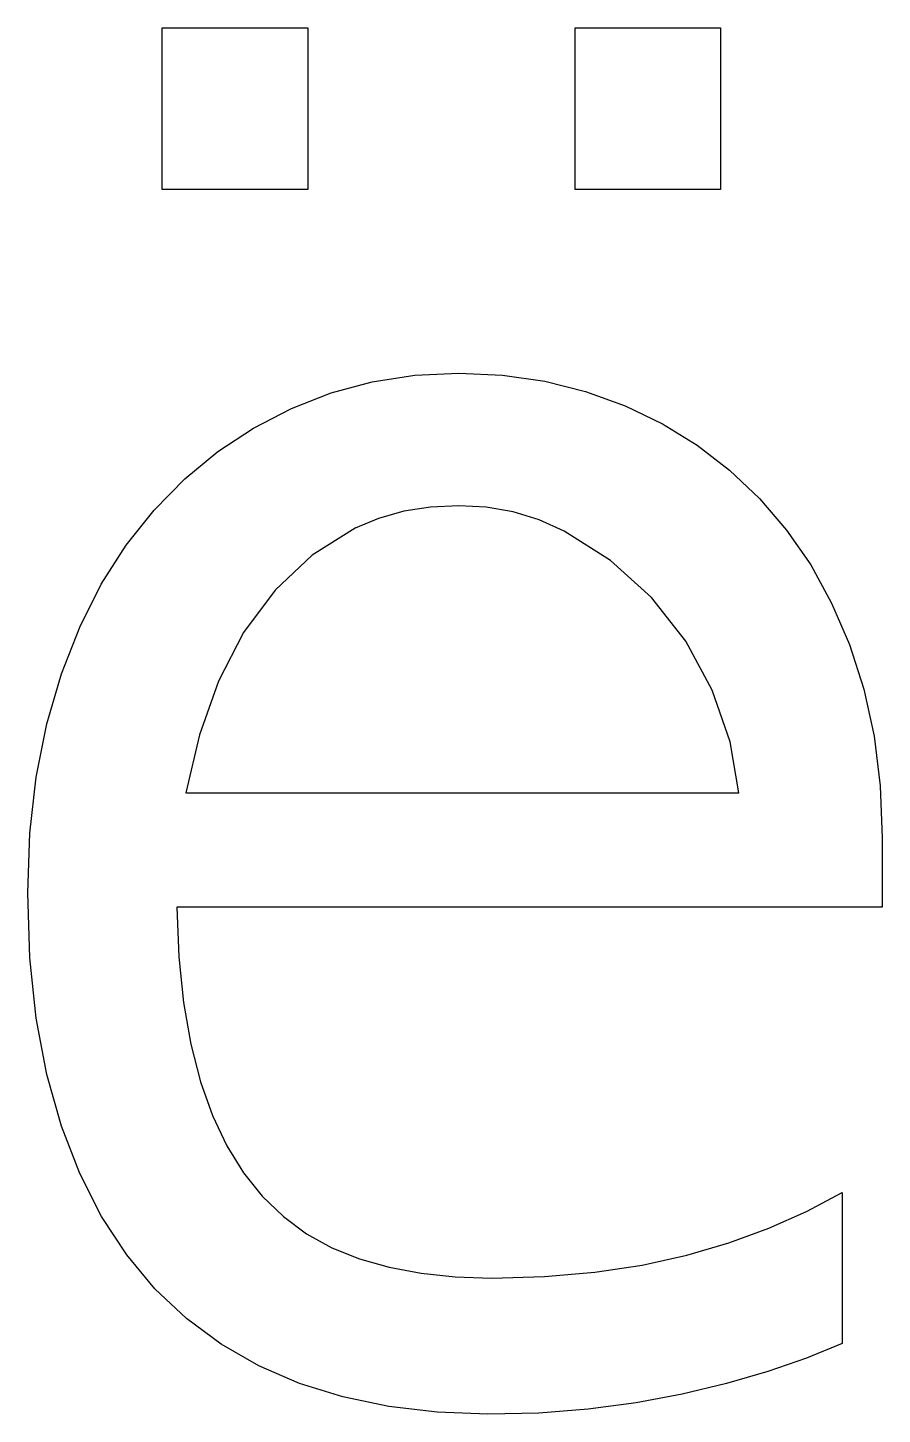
# Model space of a CAD drawing. Extents: x 0.6 to 7.2, y -0.1 to 10.5.
import ezdxf

# ---------------------------------------------------------------- set-up
doc = ezdxf.new("R2010")
doc.units = 0
doc.layers.get('0').update_dxf_attribs({"linetype": 'CONTINUOUS'})

msp = doc.modelspace()

# ---------------------------------------------------------------- linework, layer by layer
at = {"color": 0}
for p, q in [((1.653, 9.264), (1.653, 10.5)), ((1.653, 10.5), (2.764, 10.5)), ((2.764, 10.5), (2.764, 9.264)), ((4.806, 9.264), (4.806, 10.5)), ((4.806, 10.5), (5.917, 10.5)), ((5.917, 10.5), (5.917, 9.264)), ((2.764, 9.264), (1.653, 9.264)), ((5.917, 9.264), (4.806, 9.264)), ((3.257, 7.793), (3.582, 7.844)), ((3.582, 7.844), (3.917, 7.861)), ((3.917, 7.861), (4.251, 7.845)), ((4.251, 7.845), (4.575, 7.799)), ((2.943, 7.709), (3.257, 7.793)), ((4.575, 7.799), (4.887, 7.72)), ((2.639, 7.59), (2.943, 7.709)), ((4.887, 7.72), (5.188, 7.611)), ((2.349, 7.44), (2.639, 7.59)), ((5.188, 7.611), (5.473, 7.473)), ((2.078, 7.26), (2.349, 7.44)), ((5.473, 7.473), (5.74, 7.309)), ((1.825, 7.051), (2.078, 7.26)), ((5.74, 7.309), (5.987, 7.119)), ((5.987, 7.119), (6.215, 6.903)), ((1.59, 6.812), (1.825, 7.051)), ((6.215, 6.903), (6.422, 6.661)), ((1.377, 6.544), (1.59, 6.812)), ((3.497, 6.804), (3.305, 6.75)), ((3.701, 6.836), (3.497, 6.804)), ((3.917, 6.847), (3.701, 6.836)), ((4.128, 6.835), (3.917, 6.847)), ((4.333, 6.799), (4.128, 6.835)), ((4.531, 6.738), (4.333, 6.799)), ((3.305, 6.75), (3.125, 6.674)), ((4.722, 6.653), (4.531, 6.738)), ((3.125, 6.674), (2.799, 6.469)), ((5.076, 6.429), (4.722, 6.653)), ((6.422, 6.661), (6.606, 6.394)), ((1.187, 6.247), (1.377, 6.544)), ((2.799, 6.469), (2.514, 6.201)), ((5.389, 6.146), (5.076, 6.429)), ((6.606, 6.394), (6.766, 6.102)), ((1.023, 5.919), (1.187, 6.247)), ((2.514, 6.201), (2.274, 5.879)), ((5.651, 5.812), (5.389, 6.146)), ((6.766, 6.102), (6.903, 5.785)), ((0.882, 5.562), (1.023, 5.919)), ((2.274, 5.879), (2.083, 5.507)), ((5.854, 5.438), (5.651, 5.812)), ((6.903, 5.785), (7.012, 5.445)), ((0.77, 5.179), (0.882, 5.562)), ((2.083, 5.507), (1.938, 5.095)), ((5.991, 5.043), (5.854, 5.438)), ((7.012, 5.445), (7.09, 5.085)), ((0.689, 4.773), (0.77, 5.179)), ((1.938, 5.095), (1.833, 4.653)), ((6.056, 4.653), (5.991, 5.043)), ((7.09, 5.085), (7.137, 4.705)), ((0.641, 4.343), (0.689, 4.773)), ((7.137, 4.705), (7.153, 4.306)), ((1.833, 4.653), (6.056, 4.653)), ((0.625, 3.889), (0.641, 4.343)), ((7.153, 4.306), (7.153, 3.778)), ((0.641, 3.392), (0.625, 3.889)), ((1.764, 3.778), (1.78, 3.398)), ((7.153, 3.778), (1.764, 3.778)), ((0.689, 2.929), (0.641, 3.392)), ((1.78, 3.398), (1.816, 3.049)), ((1.816, 3.049), (1.871, 2.731)), ((0.77, 2.5), (0.689, 2.929)), ((1.871, 2.731), (1.944, 2.444)), ((0.882, 2.104), (0.77, 2.5)), ((1.944, 2.444), (2.036, 2.187)), ((2.036, 2.187), (2.146, 1.955)), ((1.023, 1.743), (0.882, 2.104)), ((2.146, 1.955), (2.273, 1.749)), ((1.189, 1.415), (1.023, 1.743)), ((2.273, 1.749), (2.417, 1.569)), ((6.575, 1.453), (6.847, 1.597)), ((6.847, 1.597), (6.847, 0.444)), ((2.417, 1.569), (2.578, 1.415)), ((1.381, 1.121), (1.189, 1.415)), ((2.578, 1.415), (2.755, 1.283)), ((6.286, 1.325), (6.575, 1.453)), ((2.755, 1.283), (2.949, 1.175)), ((5.981, 1.213), (6.286, 1.325)), ((2.949, 1.175), (3.16, 1.09)), ((5.66, 1.118), (5.981, 1.213)), ((1.597, 0.861), (1.381, 1.121)), ((3.16, 1.09), (3.387, 1.026)), ((5.319, 1.042), (5.66, 1.118)), ((3.387, 1.026), (3.63, 0.981)), ((3.63, 0.981), (3.89, 0.954)), ((4.167, 0.944), (4.572, 0.955)), ((4.572, 0.955), (4.957, 0.988)), ((4.957, 0.988), (5.319, 1.042)), ((1.838, 0.634), (1.597, 0.861)), ((3.89, 0.954), (4.167, 0.944)), ((2.102, 0.438), (1.838, 0.634)), ((2.39, 0.273), (2.102, 0.438)), ((6.847, 0.444), (6.573, 0.332)), ((6.573, 0.332), (6.278, 0.229)), ((2.701, 0.139), (2.39, 0.273)), ((6.278, 0.229), (5.962, 0.137)), ((3.033, 0.036), (2.701, 0.139)), ((5.962, 0.137), (5.625, 0.056)), ((3.384, -0.038), (3.033, 0.036)), ((5.625, 0.056), (5.272, -0.011)), ((3.752, -0.082), (3.384, -0.038)), ((4.139, -0.097), (3.752, -0.082)), ((4.529, -0.088), (4.139, -0.097)), ((4.906, -0.059), (4.529, -0.088)), ((5.272, -0.011), (4.906, -0.059))]:
    msp.add_line(p, q, dxfattribs=at)

doc.saveas('drawing.dxf')
